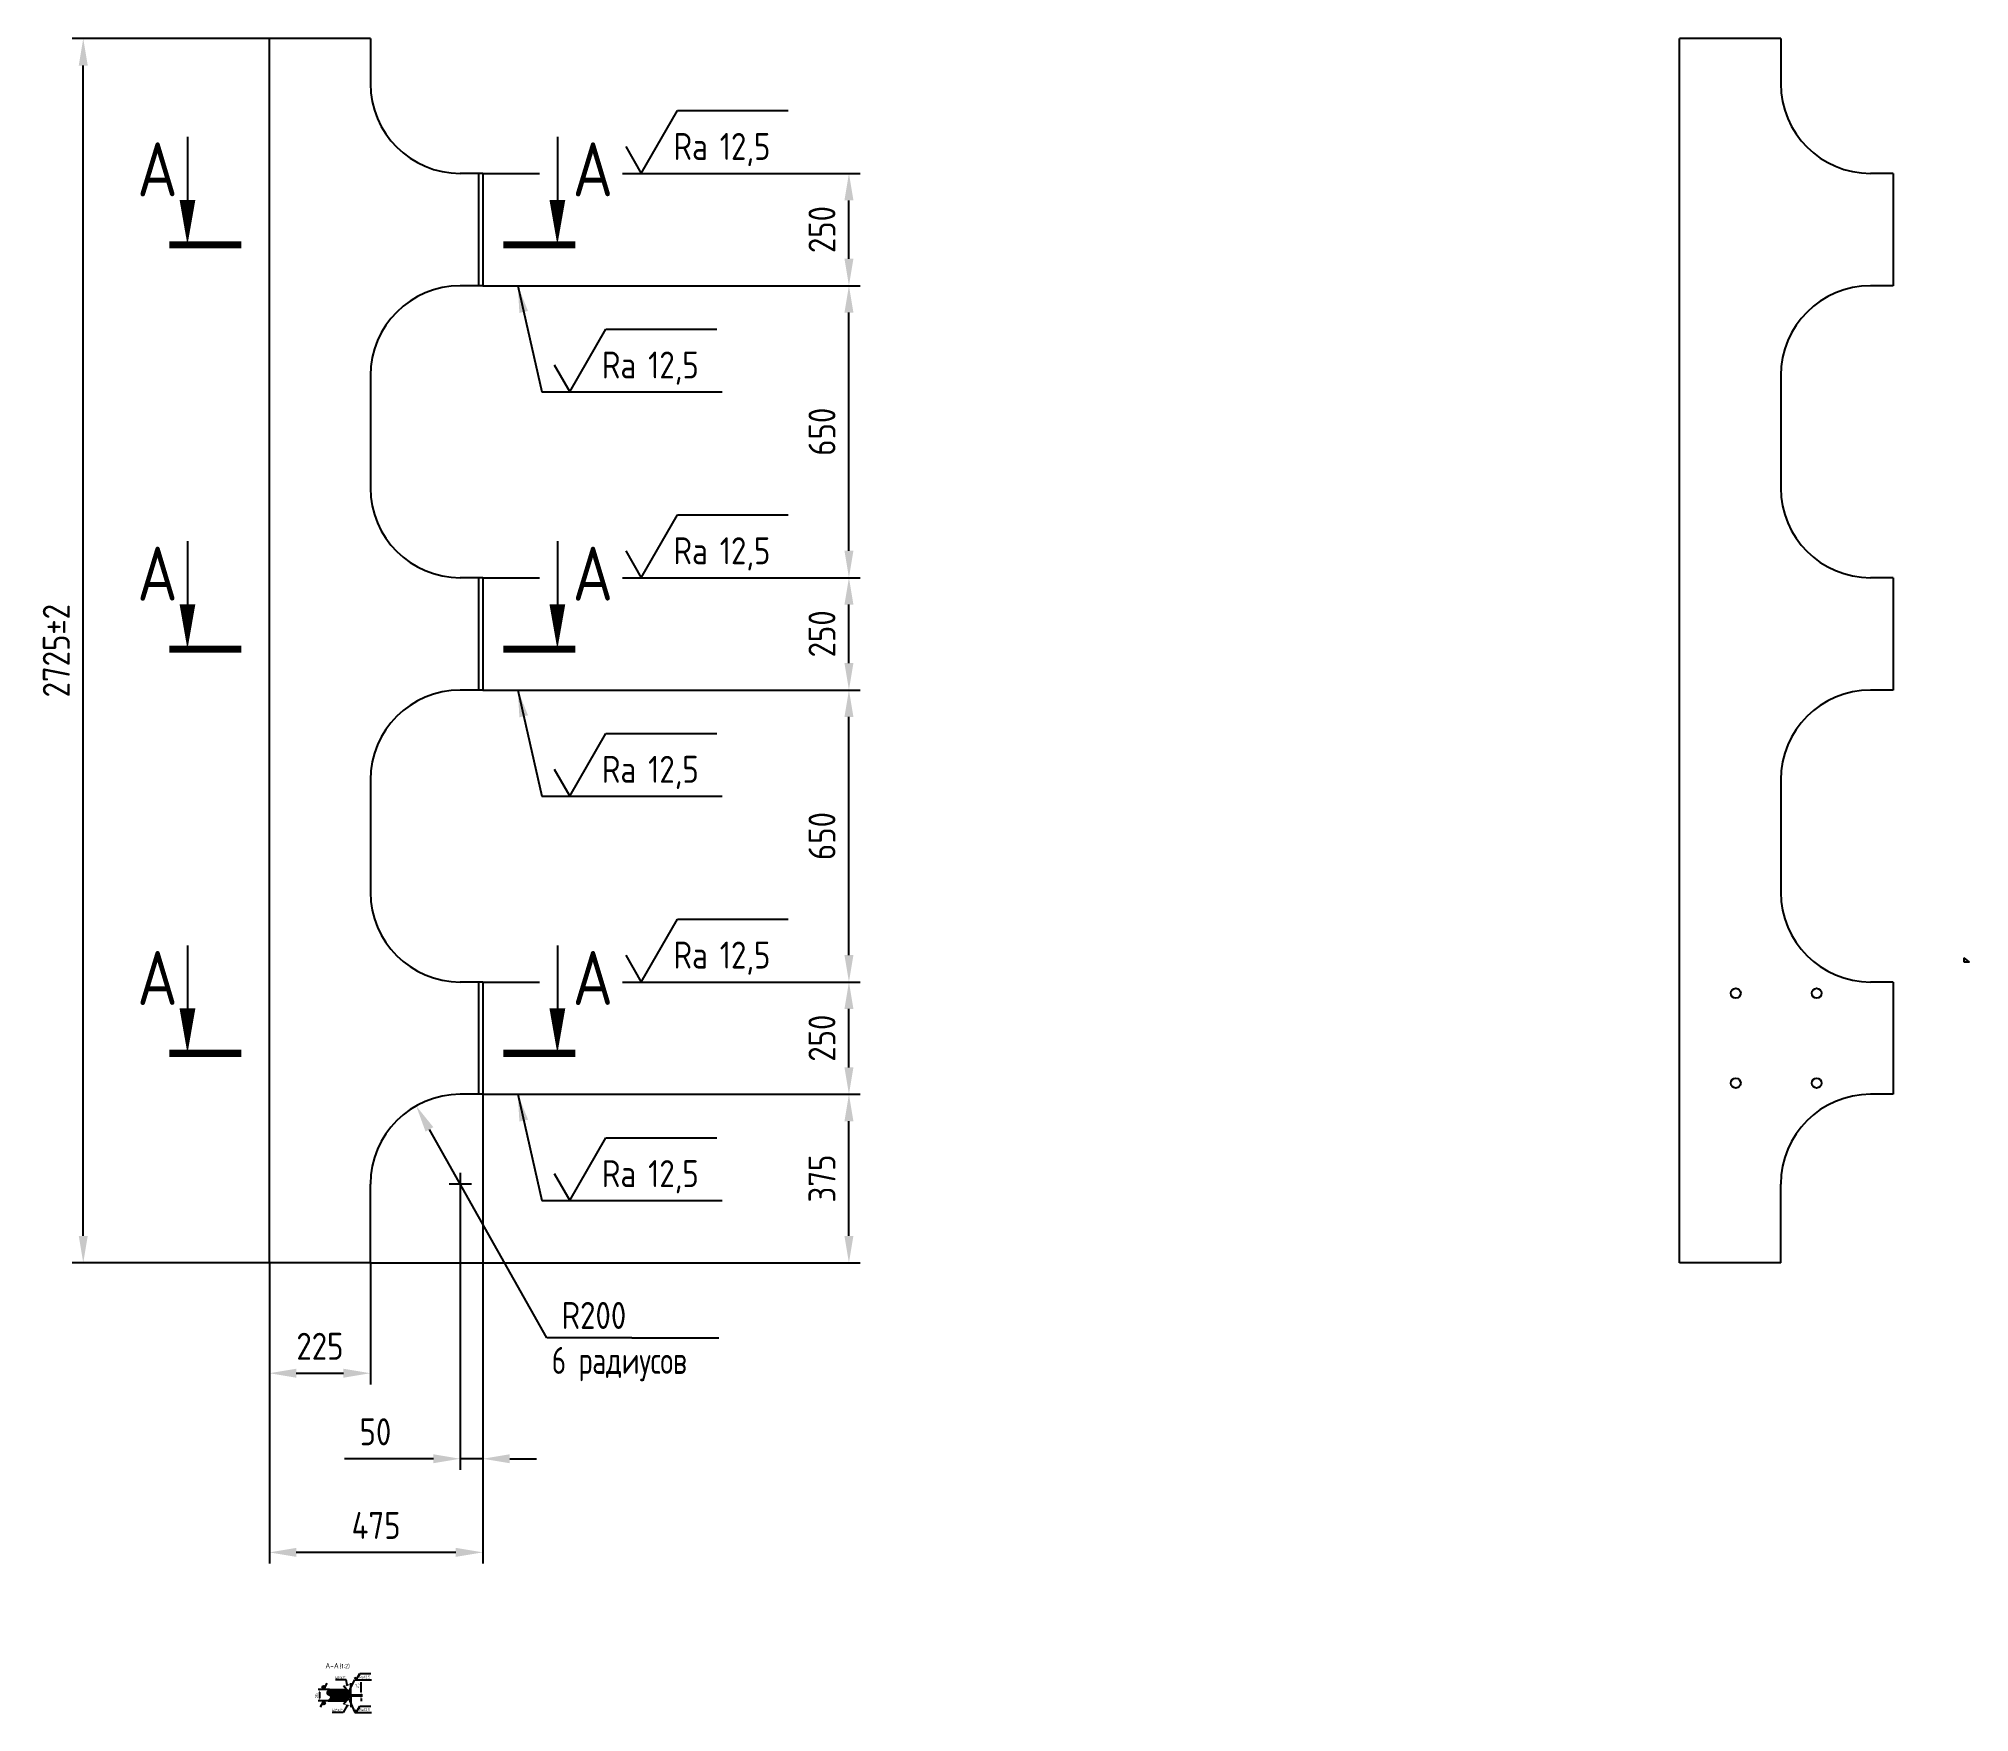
# Model space of a CAD drawing. Header units: millimetres. Extents: x 4905 to 9203, y 688 to 4414.
import ezdxf
from ezdxf.enums import TextEntityAlignment as Align

# ---------------------------------------------------------------- set-up
doc = ezdxf.new("R2010")
doc.units = ezdxf.units.MM
doc.header["$LTSCALE"] = 0.2
for name, color, linetype in [('Bord', 1, 'Continuous'), ('Cont', 6, 'Continuous'), ('Dim', 7, 'Continuous'), ('Hatch', 2, 'Continuous'), ('Text', 3, 'Continuous'), ('Textb', 6, 'Continuous')]:
    doc.layers.add(name, color=color, linetype=linetype)
doc.styles.add('Style1', font='romans.shx', dxfattribs={"width": 0.8})
doc.dimstyles.new('Anqular-2', dxfattribs={"dimscale": 2, "dimtxt": 3, "dimasz": 3, "dimexe": 1.25, "dimexo": 0, "dimgap": 1, "dimtad": 2, "dimtoh": 1, "dimdec": 3, "dimtxsty": 'Style1', "dimcen": 2.5, "dimclrt": 3, "dimadec": 0, "dimazin": 0, "dimtfac": 1, "dimtdec": 3, "dimtmove": 1, "dimatfit": 3, "dimfxl": 1, "dimarcsym": 0})
doc.dimstyles.new('Lin20', dxfattribs={"dimscale": 20, "dimtxt": 3, "dimasz": 3, "dimexe": 1.25, "dimexo": 0, "dimgap": 1.5, "dimtad": 1, "dimtxsty": 'Style1', "dimcen": 2.5, "dimclrt": 3, "dimadec": 0, "dimazin": 0, "dimtfac": 1, "dimtmove": 0, "dimatfit": 3, "dimldrblk": 'DOT', "dimfxl": 1, "dimarcsym": 0})
doc.dimstyles.new('LIN_2', dxfattribs={"dimscale": 2, "dimtxt": 3, "dimasz": 3, "dimexe": 1.5, "dimexo": 0, "dimgap": 1.48, "dimtad": 1, "dimdec": 4, "dimrnd": 1, "dimdsep": 46, "dimtxsty": 'Style1', "dimcen": 0, "dimdle": 2, "dimclrd": 256, "dimclrt": 3, "dimadec": 0, "dimazin": 0, "dimtfac": 0.666667, "dimtdec": 4, "dimtmove": 0, "dimatfit": 3, "dimfxl": 1, "dimtvp": 0.833333, "dimtolj": 1, "dimtzin": 0, "dimarcsym": 0})
doc.dimstyles.new('Rad-20', dxfattribs={"dimscale": 20, "dimtxt": 3, "dimasz": 3, "dimexe": 1.25, "dimexo": 0, "dimgap": 1, "dimtad": 1, "dimtoh": 1, "dimdec": 3, "dimtxsty": 'Style1', "dimcen": 2.5, "dimclrt": 3, "dimadec": 0, "dimazin": 0, "dimtfac": 1, "dimtdec": 3, "dimtmove": 1, "dimatfit": 1, "dimfxl": 1, "dimarcsym": 0})

# ---------------------------------------------------------------- blocks, each defined once
blk = doc.blocks.new('ZNAK02')
at = {"layer": 'Textb', "style": 'Style1', "width": 0.8}
blk.add_attdef('А-А', text='', height=6, dxfattribs=at).set_placement((13.9, -0.1), align=Align.RIGHT)
blk.add_attdef('SC(1)', (14.9, -0.1), '', height=5, dxfattribs=at)
blk = doc.blocks.new('*D14')
at = {"layer": 'Defpoints', "color": 0, "transparency": 16777216}
for p in [(5004.4, 4413.7), (5418.7, 4413.7), (5418.7, 1688.7)]:
    blk.add_point(p, dxfattribs=at)
at = {"layer": 'Dim', "color": 0, "lineweight": -2, "transparency": 16777216}
for p, q in [((5418.7, 4413.7), (4979.4, 4413.7)), ((5004.4, 1748.7), (5004.4, 4353.7)), ((5418.7, 1688.7), (4979.4, 1688.7))]:
    blk.add_line(p, q, dxfattribs=at)
at = {"layer": 'Dim', "color": 0, "transparency": 16777216}
for points in [[(4994.4, 4353.7), (5014.4, 4353.7), (5004.4, 4413.7)], [(4994.4, 1748.7), (5014.4, 1748.7), (5004.4, 1688.7)]]:
    blk.add_solid(points, dxfattribs=at)
at = {"layer": 'Dim', "color": 3, "transparency": 16777216, "insert": (4944.4, 3051.2), "char_height": 60, "attachment_point": 5, "rotation": 90, "style": 'Style1'}
blk.add_mtext('2725%%p2', dxfattribs=at)
blk = doc.blocks.new('_Dot')
at = {"color": 0, "linetype": 'ByBlock', "lineweight": -2}
blk.add_line((-0.5, 0), (-1, 0), dxfattribs=at)
at = {"color": 0, "linetype": 'ByBlock', "const_width": 0.5}
blk.add_lwpolyline([(-0.25, 0, 1), (0.25, 0, 1)], format="xyb", close=True, dxfattribs=at)
blk = doc.blocks.new('razrez07')
at = {"layer": 'Text'}
blk.add_lwpolyline([(0, 12), (0, 5)], dxfattribs=at)
blk.add_lwpolyline([(0, 0, 0, 1.76, 0), (0, 5, 1.76, 1.76, 0)], format="xyseb", dxfattribs=at)
at = {"layer": 'Text', "const_width": 0.8}
blk.add_lwpolyline([(-2, 0), (6, 0)], dxfattribs=at)
at = {"layer": 'Textb', "style": 'Style1', "width": 0.8}
blk.add_attdef('А', (-5.59, 5.4), '', height=6, dxfattribs=at)
blk = doc.blocks.new('razrez08')
at = {"layer": 'Text'}
blk.add_lwpolyline([(0, 12), (0, 5)], dxfattribs=at)
blk.add_lwpolyline([(0, 0, 0, 1.76, 0), (0, 5, 1.76, 1.76, 0)], format="xyseb", dxfattribs=at)
at = {"layer": 'Text', "const_width": 0.8}
blk.add_lwpolyline([(2, 0), (-6, 0)], dxfattribs=at)
at = {"layer": 'Textb', "style": 'Style1', "width": 0.8}
blk.add_attdef('А', (1.7, 5.4), '', height=6, dxfattribs=at)
blk = doc.blocks.new('*D15')
at = {"layer": 'Defpoints', "color": 0, "transparency": 16777216}
for p in [(5893.7, 2063.7), (6708.8, 2063.7), (5643.7, 1688.7)]:
    blk.add_point(p, dxfattribs=at)
at = {"layer": 'Dim', "color": 0, "lineweight": -2, "transparency": 16777216}
for p, q in [((5893.7, 2063.7), (6733.8, 2063.7)), ((6708.8, 1748.7), (6708.8, 2003.7)), ((5643.7, 1688.7), (6733.8, 1688.7))]:
    blk.add_line(p, q, dxfattribs=at)
at = {"layer": 'Dim', "color": 0, "transparency": 16777216}
for points in [[(6698.8, 2003.7), (6718.8, 2003.7), (6708.8, 2063.7)], [(6698.8, 1748.7), (6718.8, 1748.7), (6708.8, 1688.7)]]:
    blk.add_solid(points, dxfattribs=at)
at = {"layer": 'Dim', "color": 3, "transparency": 16777216, "insert": (6648.8, 1876.2), "char_height": 60, "attachment_point": 5, "rotation": 90, "style": 'Style1'}
blk.add_mtext('375', dxfattribs=at)
blk = doc.blocks.new('*D16')
at = {"layer": 'Defpoints', "color": 0, "transparency": 16777216}
for p in [(6204.7, 2313.7), (6708.8, 2313.7), (5893.7, 2063.7)]:
    blk.add_point(p, dxfattribs=at)
at = {"layer": 'Dim', "color": 0, "lineweight": -2, "transparency": 16777216}
for p, q in [((6204.7, 2313.7), (6733.8, 2313.7)), ((6708.8, 2123.7), (6708.8, 2253.7)), ((5893.7, 2063.7), (6733.8, 2063.7))]:
    blk.add_line(p, q, dxfattribs=at)
at = {"layer": 'Dim', "color": 0, "transparency": 16777216}
for points in [[(6698.8, 2253.7), (6718.8, 2253.7), (6708.8, 2313.7)], [(6698.8, 2123.7), (6718.8, 2123.7), (6708.8, 2063.7)]]:
    blk.add_solid(points, dxfattribs=at)
at = {"layer": 'Dim', "color": 3, "transparency": 16777216, "insert": (6648.8, 2188.7), "char_height": 60, "attachment_point": 5, "rotation": 90, "style": 'Style1'}
blk.add_mtext('250', dxfattribs=at)
blk = doc.blocks.new('*D17')
at = {"layer": 'Defpoints', "color": 0, "transparency": 16777216}
for p in [(5893.7, 2963.7), (6708.8, 2963.7), (6204.7, 2313.7)]:
    blk.add_point(p, dxfattribs=at)
at = {"layer": 'Dim', "color": 0, "lineweight": -2, "transparency": 16777216}
for p, q in [((5893.7, 2963.7), (6733.8, 2963.7)), ((6708.8, 2373.7), (6708.8, 2903.7)), ((6204.7, 2313.7), (6733.8, 2313.7))]:
    blk.add_line(p, q, dxfattribs=at)
at = {"layer": 'Dim', "color": 0, "transparency": 16777216}
for points in [[(6698.8, 2903.7), (6718.8, 2903.7), (6708.8, 2963.7)], [(6698.8, 2373.7), (6718.8, 2373.7), (6708.8, 2313.7)]]:
    blk.add_solid(points, dxfattribs=at)
at = {"layer": 'Dim', "color": 3, "transparency": 16777216, "insert": (6648.8, 2638.7), "char_height": 60, "attachment_point": 5, "rotation": 90, "style": 'Style1'}
blk.add_mtext('650', dxfattribs=at)
blk = doc.blocks.new('*D18')
at = {"layer": 'Defpoints', "color": 0, "transparency": 16777216}
for p in [(6204.7, 3213.7), (6708.8, 3213.7), (5893.7, 2963.7)]:
    blk.add_point(p, dxfattribs=at)
at = {"layer": 'Dim', "color": 0, "lineweight": -2, "transparency": 16777216}
for p, q in [((6204.7, 3213.7), (6733.8, 3213.7)), ((6708.8, 3023.7), (6708.8, 3153.7)), ((5893.7, 2963.7), (6733.8, 2963.7))]:
    blk.add_line(p, q, dxfattribs=at)
at = {"layer": 'Dim', "color": 0, "transparency": 16777216}
for points in [[(6698.8, 3153.7), (6718.8, 3153.7), (6708.8, 3213.7)], [(6698.8, 3023.7), (6718.8, 3023.7), (6708.8, 2963.7)]]:
    blk.add_solid(points, dxfattribs=at)
at = {"layer": 'Dim', "color": 3, "transparency": 16777216, "insert": (6648.8, 3088.7), "char_height": 60, "attachment_point": 5, "rotation": 90, "style": 'Style1'}
blk.add_mtext('250', dxfattribs=at)
blk = doc.blocks.new('*D19')
at = {"layer": 'Defpoints', "color": 0, "transparency": 16777216}
for p in [(5893.7, 3863.7), (6708.8, 3863.7), (6204.7, 3213.7)]:
    blk.add_point(p, dxfattribs=at)
at = {"layer": 'Dim', "color": 0, "lineweight": -2, "transparency": 16777216}
for p, q in [((5893.7, 3863.7), (6733.8, 3863.7)), ((6708.8, 3273.7), (6708.8, 3803.7)), ((6204.7, 3213.7), (6733.8, 3213.7))]:
    blk.add_line(p, q, dxfattribs=at)
at = {"layer": 'Dim', "color": 0, "transparency": 16777216}
for points in [[(6698.8, 3803.7), (6718.8, 3803.7), (6708.8, 3863.7)], [(6698.8, 3273.7), (6718.8, 3273.7), (6708.8, 3213.7)]]:
    blk.add_solid(points, dxfattribs=at)
at = {"layer": 'Dim', "color": 3, "transparency": 16777216, "insert": (6648.8, 3538.7), "char_height": 60, "attachment_point": 5, "rotation": 90, "style": 'Style1'}
blk.add_mtext('650', dxfattribs=at)
blk = doc.blocks.new('*D20')
at = {"layer": 'Defpoints', "color": 0, "transparency": 16777216}
for p in [(6204.7, 4113.7), (6708.8, 4113.7), (5893.7, 3863.7)]:
    blk.add_point(p, dxfattribs=at)
at = {"layer": 'Dim', "color": 0, "lineweight": -2, "transparency": 16777216}
for p, q in [((6204.7, 4113.7), (6733.8, 4113.7)), ((6708.8, 3923.7), (6708.8, 4053.7)), ((5893.7, 3863.7), (6733.8, 3863.7))]:
    blk.add_line(p, q, dxfattribs=at)
at = {"layer": 'Dim', "color": 0, "transparency": 16777216}
for points in [[(6698.8, 4053.7), (6718.8, 4053.7), (6708.8, 4113.7)], [(6698.8, 3923.7), (6718.8, 3923.7), (6708.8, 3863.7)]]:
    blk.add_solid(points, dxfattribs=at)
at = {"layer": 'Dim', "color": 3, "transparency": 16777216, "insert": (6648.8, 3988.7), "char_height": 60, "attachment_point": 5, "rotation": 90, "style": 'Style1'}
blk.add_mtext('250', dxfattribs=at)
blk = doc.blocks.new('*D21')
at = {"layer": 'Defpoints', "color": 0, "transparency": 16777216}
for p in [(5418.7, 1688.7), (5643.7, 1688.7), (5643.7, 1442.9)]:
    blk.add_point(p, dxfattribs=at)
at = {"layer": 'Dim', "color": 0, "lineweight": -2, "transparency": 16777216}
for p, q in [((5418.7, 1688.7), (5418.7, 1417.9)), ((5643.7, 1688.7), (5643.7, 1417.9)), ((5478.7, 1442.9), (5583.7, 1442.9))]:
    blk.add_line(p, q, dxfattribs=at)
at = {"layer": 'Dim', "color": 0, "transparency": 16777216}
for points in [[(5478.7, 1452.9), (5478.7, 1432.9), (5418.7, 1442.9)], [(5583.7, 1452.9), (5583.7, 1432.9), (5643.7, 1442.9)]]:
    blk.add_solid(points, dxfattribs=at)
at = {"layer": 'Dim', "color": 3, "transparency": 16777216, "insert": (5531.2, 1502.9), "char_height": 60, "attachment_point": 5, "style": 'Style1'}
blk.add_mtext('225', dxfattribs=at)
blk = doc.blocks.new('*D22')
at = {"layer": 'Defpoints', "color": 0, "transparency": 16777216}
for p in [(5893.7, 2063.7), (5843.7, 1888.7), (5843.7, 1252.5)]:
    blk.add_point(p, dxfattribs=at)
at = {"layer": 'Dim', "color": 0, "lineweight": -2, "transparency": 16777216}
for p, q in [((5893.7, 2063.7), (5893.7, 1227.5)), ((5843.7, 1888.7), (5843.7, 1227.5)), ((5783.7, 1252.5), (5586, 1252.5)), ((5893.7, 1252.5), (5843.7, 1252.5)), ((5953.7, 1252.5), (6013.7, 1252.5))]:
    blk.add_line(p, q, dxfattribs=at)
at = {"layer": 'Dim', "color": 0, "transparency": 16777216}
for points in [[(5783.7, 1262.5), (5783.7, 1242.5), (5843.7, 1252.5)], [(5953.7, 1262.5), (5953.7, 1242.5), (5893.7, 1252.5)]]:
    blk.add_solid(points, dxfattribs=at)
at = {"layer": 'Dim', "color": 3, "transparency": 16777216, "insert": (5654.8, 1312.5), "char_height": 60, "attachment_point": 5, "style": 'Style1'}
blk.add_mtext('50', dxfattribs=at)
blk = doc.blocks.new('*D23')
at = {"layer": 'Defpoints', "color": 0, "transparency": 16777216}
for p in [(5893.7, 2063.7), (5418.7, 1688.7), (5418.7, 1044.1)]:
    blk.add_point(p, dxfattribs=at)
at = {"layer": 'Dim', "color": 0, "lineweight": -2, "transparency": 16777216}
for p, q in [((5893.7, 2063.7), (5893.7, 1019.1)), ((5418.7, 1688.7), (5418.7, 1019.1)), ((5833.7, 1044.1), (5478.7, 1044.1))]:
    blk.add_line(p, q, dxfattribs=at)
at = {"layer": 'Dim', "color": 0, "transparency": 16777216}
for points in [[(5478.7, 1054.1), (5478.7, 1034.1), (5418.7, 1044.1)], [(5833.7, 1054.1), (5833.7, 1034.1), (5893.7, 1044.1)]]:
    blk.add_solid(points, dxfattribs=at)
at = {"layer": 'Dim', "color": 3, "transparency": 16777216, "insert": (5656.2, 1104.1), "char_height": 60, "attachment_point": 5, "style": 'Style1'}
blk.add_mtext('475', dxfattribs=at)
blk = doc.blocks.new('*D24')
at = {"layer": 'Defpoints', "color": 0, "transparency": 16777216}
for p in [(5745.5, 2038), (5843.7, 1863.7)]:
    blk.add_point(p, dxfattribs=at)
at = {"layer": 'Dim', "color": 0, "lineweight": -2, "transparency": 16777216}
for p, q in [((6036.6, 1521.5), (5775, 1985.7)), ((6225.7, 1521.5), (6036.6, 1521.5))]:
    blk.add_line(p, q, dxfattribs=at)
at = {"layer": 'Dim', "color": 0, "transparency": 16777216}
blk.add_solid([(5783.7, 1990.6), (5766.3, 1980.8), (5745.5, 2038)], dxfattribs=at)
at = {"layer": 'Dim', "color": 3, "transparency": 16777216, "insert": (6141.1, 1571.5), "char_height": 60, "attachment_point": 5, "style": 'Style1'}
blk.add_mtext('R200', dxfattribs=at)
blk = doc.blocks.new('*D25')
at = {"layer": 'Defpoints', "color": 0, "transparency": 16777216}
for p in [(5552.3, 738.6), (5530.1, 713.6), (5549.3, 713.6)]:
    blk.add_point(p, dxfattribs=at)
at = {"layer": 'Dim', "color": 0, "lineweight": -2, "transparency": 16777216}
for p, q in [((5552.3, 738.6), (5527.1, 738.6)), ((5549.3, 713.6), (5527.1, 713.6))]:
    blk.add_line(p, q, dxfattribs=at)
at = {"layer": 'Dim', "lineweight": -2, "transparency": 16777216}
blk.add_line((5530.1, 732.6), (5530.1, 719.6), dxfattribs=at)
at = {"layer": 'Dim', "transparency": 16777216}
for points in [[(5529.1, 732.6), (5531.1, 732.6), (5530.1, 738.6)], [(5529.1, 719.6), (5531.1, 719.6), (5530.1, 713.6)]]:
    blk.add_solid(points, dxfattribs=at)
at = {"layer": 'Dim', "color": 3, "transparency": 16777216, "insert": (5524.1, 726.1), "char_height": 6, "attachment_point": 5, "rotation": 90, "style": 'Style1'}
blk.add_mtext('\\A1;25*', dxfattribs=at)
blk = doc.blocks.new('sherISO_09')
at = {"layer": 'Text'}
for q in [(-1.7, 3), (4, 7)]:
    blk.add_line((0, 0), q, dxfattribs=at)
blk.add_circle((0, 2.7), 1.35, dxfattribs=at)
blk = doc.blocks.new('*D27')
at = {"layer": 'Defpoints', "color": 0, "transparency": 16777216}
for p in [(5599.8, 727.1), (5599.8, 725.1), (5622.8, 727.1)]:
    blk.add_point(p, dxfattribs=at)
at = {"layer": 'Dim', "lineweight": -2, "transparency": 16777216}
for p, q in [((5622.8, 733.1), (5622.8, 755.2)), ((5622.8, 725.1), (5622.8, 727.1)), ((5622.8, 719.1), (5622.8, 713.1))]:
    blk.add_line(p, q, dxfattribs=at)
at = {"layer": 'Dim', "color": 0, "lineweight": -2, "transparency": 16777216}
for p, q in [((5599.8, 727.1), (5625.8, 727.1)), ((5599.8, 725.1), (5625.8, 725.1))]:
    blk.add_line(p, q, dxfattribs=at)
at = {"layer": 'Dim', "transparency": 16777216}
for points in [[(5621.8, 733.1), (5623.8, 733.1), (5622.8, 727.1)], [(5621.8, 719.1), (5623.8, 719.1), (5622.8, 725.1)]]:
    blk.add_solid(points, dxfattribs=at)
at = {"layer": 'Dim', "color": 3, "transparency": 16777216, "insert": (5614.9, 747.2), "char_height": 6, "attachment_point": 5, "rotation": 90, "style": 'Style1'}
blk.add_mtext('\\A1;\\A1;2{\\H0.7x;\\S+1^-2;}', dxfattribs=at)
blk = doc.blocks.new('*D28')
at = {"layer": 'Defpoints', "color": 0, "transparency": 16777216}
for p in [(5590.2, 738.6), (5594.5, 749.5), (5599.8, 727.1), (5599.8, 727.1), (5599.8, 725.1)]:
    blk.add_point(p, dxfattribs=at)
at = {"layer": 'Dim', "color": 0, "lineweight": -2, "transparency": 16777216}
for p, q in [((5589.8, 760.6), (5565.7, 760.6)), ((5590.2, 738.6), (5583.4, 746.7)), ((5591.9, 748.8), (5589.8, 760.6)), ((5599.8, 727.1), (5599.8, 752.7))]:
    blk.add_line(p, q, dxfattribs=at)
blk.add_arc((5599.8, 727.1), 23, 104.9721, 115.0279, dxfattribs=at)
at = {"layer": 'Dim', "color": 0, "transparency": 16777216}
for points in [[(5590.6, 747.2), (5589.5, 748.8), (5585, 744.8)], [(5593.7, 750.4), (5594, 748.4), (5599.8, 750.2)]]:
    blk.add_solid(points, dxfattribs=at)
at = {"layer": 'Dim', "color": 3, "transparency": 16777216, "insert": (5576.8, 765.6), "char_height": 6, "attachment_point": 5, "style": 'Style1'}
blk.add_mtext('40°%%p2%%d', dxfattribs=at)
blk = doc.blocks.new('*D29')
at = {"layer": 'Defpoints', "color": 0, "transparency": 16777216}
for p in [(5590.2, 713.6), (5594.5, 702.7), (5599.8, 727.1), (5599.8, 725.1), (5599.8, 725.1)]:
    blk.add_point(p, dxfattribs=at)
at = {"layer": 'Dim', "color": 0, "lineweight": -2, "transparency": 16777216}
for p, q in [((5582.9, 687.9), (5558.8, 687.9)), ((5591.9, 703.5), (5582.9, 687.9)), ((5590.2, 713.6), (5583.4, 705.6)), ((5599.8, 725.1), (5599.8, 699.6))]:
    blk.add_line(p, q, dxfattribs=at)
blk.add_arc((5599.8, 725.1), 23, 244.9721, 255.0279, dxfattribs=at)
at = {"layer": 'Dim', "color": 0, "transparency": 16777216}
for points in [[(5589.5, 703.4), (5590.6, 705.1), (5585, 707.5)], [(5594, 703.9), (5593.7, 701.9), (5599.8, 702.1)]]:
    blk.add_solid(points, dxfattribs=at)
at = {"layer": 'Dim', "color": 3, "transparency": 16777216, "insert": (5569.8, 692.9), "char_height": 6, "attachment_point": 5, "style": 'Style1'}
blk.add_mtext('40°%%p2%%d', dxfattribs=at)
blk = doc.blocks.new('sherISO_01')
at = {"layer": 'Text'}
blk.add_line((4.04, 7), (16.36, 7), dxfattribs=at)
blk.add_lwpolyline([(-1.73, 3), (0, 0), (4.04, 7)], dxfattribs=at)
at = {"layer": 'Text', "style": 'Style1', "width": 0.8}
blk.add_text('Ra', height=3, dxfattribs=at).set_placement((3.58, 1.5))
blk.add_attdef('12,5', (8.73, 1.5), '', height=3, dxfattribs=at)

msp = doc.modelspace()

# ---------------------------------------------------------------- hatches: boundary and pattern name
at = {"layer": 'Hatch'}
h = msp.add_hatch(dxfattribs=at)
h.set_pattern_fill('ANSI31', color=256)
h.set_pattern_definition([(45, (-2.7713, 4.4707), (-2.245064, 2.245064), [])])
edge = h.paths.add_edge_path()
edge.add_line((5590.1595, 713.63988), (5599.80915, 725.13988))
edge.add_line((5599.80915, 725.13988), (5599.80915, 727.13988))
edge.add_line((5599.80915, 727.13988), (5590.1595, 738.63988))
edge.add_line((5590.1595, 738.63988), (5552.33906, 738.63988))
edge.add_spline(control_points=[(5552.33906, 738.63988), (5549.45782, 735.83093), (5543.01282, 729.54764), (5561.13576, 723.53832), (5553.20752, 716.92006), (5549.27808, 713.63988)], knot_values=[0, 0, 0, 0, 9.3957207407, 21.0171545676, 32.4369720899, 32.4369720899, 32.4369720899, 32.4369720899], degree=3, periodic=0)
edge.add_line((5549.27808, 713.63988), (5590.1595, 713.63988))

# ---------------------------------------------------------------- linework, layer by layer
at = {"layer": 'Bord'}
msp.add_open_spline([(5552.33906, 738.63988), (5549.45782, 735.83093), (5543.01282, 729.54764), (5561.13576, 723.53832), (5553.20752, 716.92006), (5549.27808, 713.63988)], degree=3, knots=[0, 0, 0, 0, 9.3957207407, 21.0171545676, 32.4369720899, 32.4369720899, 32.4369720899, 32.4369720899], dxfattribs=at)
at = {"layer": 'Cont'}
for p, q in [((5418.69848, 1688.73281), (5418.69848, 4413.73281)), ((5643.69848, 4413.73281), (5418.69848, 4413.73281)), ((5643.69848, 4413.73281), (5643.69848, 4313.73281)), ((8557.85547, 1688.73281), (8557.85547, 4413.73281)), ((8782.85547, 4413.73281), (8557.85547, 4413.73281)), ((8782.85547, 4413.73281), (8782.85547, 4313.73281)), ((5893.69848, 4113.73281), (5843.69848, 4113.73281)), ((5884.04888, 4113.73281), (5884.04888, 3863.73281)), ((5893.69848, 4113.73281), (5893.69848, 3863.73281)), ((9032.85547, 4113.73281), (8982.85547, 4113.73281)), ((9032.85547, 4113.73281), (9032.85547, 3863.73281)), ((5893.69848, 3863.73281), (5843.69848, 3863.73281)), ((9032.85547, 3863.73281), (8982.85547, 3863.73281)), ((5643.69848, 3663.73281), (5643.69848, 3413.73281)), ((8782.85547, 3663.73281), (8782.85547, 3413.73281)), ((5893.69848, 3213.73281), (5843.69848, 3213.73281)), ((5884.04888, 3213.73281), (5884.04888, 2963.73281)), ((5893.69848, 3213.73281), (5893.69848, 2963.73281)), ((9032.85547, 3213.73281), (8982.85547, 3213.73281)), ((9032.85547, 3213.73281), (9032.85547, 2963.73281)), ((5893.69848, 2963.73281), (5843.69848, 2963.73281)), ((9032.85547, 2963.73281), (8982.85547, 2963.73281)), ((5643.69848, 2763.73281), (5643.69848, 2513.73281)), ((8782.85547, 2763.73281), (8782.85547, 2513.73281)), ((9202.87088, 2357.82302), (9191.37088, 2367.47266)), ((9191.37088, 2357.82302), (9191.37088, 2367.47266)), ((9202.87088, 2357.82302), (9191.37088, 2357.82302)), ((5893.69848, 2313.73281), (5843.69848, 2313.73281)), ((5884.04888, 2313.73281), (5884.04888, 2063.73281)), ((5893.69848, 2313.73281), (5893.69848, 2063.73281)), ((9032.85547, 2313.73281), (8982.85547, 2313.73281)), ((9032.85547, 2313.73281), (9032.85547, 2063.73281)), ((5893.69848, 2063.73281), (5843.69848, 2063.73281)), ((9032.85547, 2063.73281), (8982.85547, 2063.73281)), ((5643.69848, 1688.73281), (5643.69848, 1863.73281)), ((8782.85547, 1688.73281), (8782.85547, 1863.73281)), ((5643.69848, 1688.73281), (5418.69848, 1688.73281)), ((8782.85547, 1688.73281), (8557.85547, 1688.73281)), ((5552.33906, 738.63988), (5590.1595, 738.63988)), ((5599.80915, 727.13988), (5590.1595, 738.63988)), ((5549.27808, 713.63988), (5590.1595, 713.63988)), ((5599.80915, 725.13988), (5590.1595, 713.63988)), ((5599.80915, 725.13988), (5599.80915, 727.13988))]:
    msp.add_line(p, q, dxfattribs=at)
for centre in [(8682.85547, 2288.73281), (8862.85547, 2288.73281), (8682.85547, 2088.73281), (8862.85547, 2088.73281)]:
    msp.add_circle(centre, 11, dxfattribs=at)
for centre, start, end in [((5843.69848, 4313.73281), 180, 270), ((8982.85547, 4313.73281), 180, 270), ((5843.69848, 3663.73281), 90, 180), ((8982.85547, 3663.73281), 90, 180), ((5843.69848, 3413.73281), 180, 270), ((8982.85547, 3413.73281), 180, 270), ((5843.69848, 2763.73281), 90, 180), ((8982.85547, 2763.73281), 90, 180), ((5843.69848, 2513.73281), 180, 270), ((8982.85547, 2513.73281), 180, 270), ((5843.69848, 1863.73281), 90, 180), ((8982.85547, 1863.73281), 90, 180)]:
    msp.add_arc(centre, 200, start, end, dxfattribs=at)
at = {"layer": 'Dim'}
for p, q in [((5893.69848, 4113.73281), (6019.85641, 4113.73281)), ((6024.85786, 3627.22091), (6426.53229, 3627.22091)), ((5893.69848, 3213.73281), (6019.85641, 3213.73281)), ((6024.85786, 2727.22091), (6426.53229, 2727.22091)), ((5893.69848, 2313.73281), (6019.85641, 2313.73281)), ((5868.69848, 1863.73281), (5818.69848, 1863.73281)), ((6024.85786, 1827.22091), (6426.53229, 1827.22091)), ((6225.69959, 1521.47578), (6419.12221, 1521.47578)), ((5609.2652, 760.59538), (5645.67647, 760.59538)), ((5609.2652, 687.91362), (5645.67647, 687.91362))]:
    msp.add_line(p, q, dxfattribs=at)

# ---------------------------------------------------------------- block references
for name, p, xscale, yscale, zscale, values in [('sherISO_01', (6246.61855, 4113.73281), 20, 20, 20, {'12,5': '12,5'}), ('razrez07', (5236.38841, 3954.76707), 20, 20, 20, {'А': 'А'}), ('razrez08', (6059.78858, 3954.76707), 20, 20, 20, {'А': 'А'}), ('sherISO_01', (6087.2006, 3627.22091), 20, 20, 20, {'12,5': '12,5'}), ('sherISO_01', (6246.61855, 3213.73281), 20, 20, 20, {'12,5': '12,5'}), ('razrez07', (5236.38841, 3054.76707), 20, 20, 20, {'А': 'А'}), ('razrez08', (6059.78858, 3054.76707), 20, 20, 20, {'А': 'А'}), ('sherISO_01', (6087.2006, 2727.22091), 20, 20, 20, {'12,5': '12,5'}), ('sherISO_01', (6246.61855, 2313.73281), 20, 20, 20, {'12,5': '12,5'}), ('razrez07', (5236.38841, 2154.76707), 20, 20, 20, {'А': 'А'}), ('razrez08', (6059.78858, 2154.76707), 20, 20, 20, {'А': 'А'}), ('sherISO_01', (6087.2006, 1827.22091), 20, 20, 20, {'12,5': '12,5'}), ('ZNAK02', (5545.38606, 786.00241), 2, 2, 2, {'А-А': 'А-А', 'SC(1)': '(1:2)'}), ('sherISO_01', (5611.87049, 760.59538), 2, 2, 2, {'12,5': '12,5'}), ('sherISO_01', (5611.87049, 687.91362), 2, 2, 2, {'12,5': '12,5'})]:
    msp.add_blockref(name, p, dxfattribs=dict(at, xscale=xscale, yscale=yscale, zscale=zscale)).add_auto_attribs(values)
at = {"layer": 'Dim', "xscale": 2, "yscale": 2, "zscale": 2}
msp.add_blockref('sherISO_09', (5539.71973, 738.63988), dxfattribs=at)
at = {"layer": 'Dim', "xscale": 2, "yscale": 2, "zscale": 2, "rotation": 180}
msp.add_blockref('sherISO_09', (5539.71973, 713.63988), dxfattribs=at)

# ---------------------------------------------------------------- texts
at = {"layer": 'Dim', "color": 3, "style": 'Style1', "width": 0.7}
msp.add_text('6 радиусов', height=60, dxfattribs=at).set_placement((6047.41387, 1441.47578))

# ---------------------------------------------------------------- dimensions: what is measured, and where the dimension line sits
at = {"layer": 'Dim'}
for base, p1, p2, text, dimstyle, picture, middle in [((5004.43103, 4413.73281), (5418.69848, 1688.73281), (5418.69848, 4413.73281), '<>%%p2', 'Lin20', '*D14', (4944.43103, 3051.23281)), ((5530.1004, 713.63988), (5552.33906, 738.63988), (5549.27808, 713.63988), '<>*', 'LIN_2', '*D25', (5524.1404, 726.13988)), ((5622.79418, 727.13988), (5599.80915, 725.13988), (5599.80915, 727.13988), '\\A1;<>{\\H0.7x;\\S+1^-2;}', 'LIN_2', '*D27', (5614.93418, 747.16273))]:
    dim = msp.add_linear_dim(base=base, p1=p1, p2=p2, angle=90, text=text, dimstyle=dimstyle, dxfattribs=at)
    dim.commit()
    dim.dimension.update_dxf_attribs({"geometry": picture, "text_midpoint": middle})
for base, p1, p2, picture, middle in [((6708.84297, 4113.73281), (5893.69848, 3863.73281), (6204.65186, 4113.73281), '*D20', (6648.84297, 3988.73281)), ((6708.84297, 3863.73281), (6204.65186, 3213.73281), (5893.69848, 3863.73281), '*D19', (6648.84297, 3538.73281)), ((6708.84297, 3213.73281), (5893.69848, 2963.73281), (6204.65186, 3213.73281), '*D18', (6648.84297, 3088.73281)), ((6708.84297, 2963.73281), (6204.65186, 2313.73281), (5893.69848, 2963.73281), '*D17', (6648.84297, 2638.73281)), ((6708.84297, 2313.73281), (5893.69848, 2063.73281), (6204.65186, 2313.73281), '*D16', (6648.84297, 2188.73281)), ((6708.84297, 2063.73281), (5643.69848, 1688.73281), (5893.69848, 2063.73281), '*D15', (6648.84297, 1876.23281))]:
    dim = msp.add_linear_dim(base=base, p1=p1, p2=p2, angle=90, dimstyle='Lin20', dxfattribs=at)
    dim.commit()
    dim.dimension.update_dxf_attribs({"geometry": picture, "text_midpoint": middle})
for base, p1, p2, picture, middle in [((5418.69848, 1044.08996), (5893.69848, 2063.73281), (5418.69848, 1688.73281), '*D23', (5656.19848, 1104.08996)), ((5843.69848, 1252.48132), (5893.69848, 2063.73281), (5843.69848, 1888.73281), '*D22', (5654.84134, 1312.48132)), ((5643.69848, 1442.93068), (5418.69848, 1688.73281), (5643.69848, 1688.73281), '*D21', (5531.19848, 1502.93068))]:
    dim = msp.add_linear_dim(base=base, p1=p1, p2=p2, dimstyle='Lin20', dxfattribs=at)
    dim.commit()
    dim.dimension.update_dxf_attribs({"geometry": picture, "text_midpoint": middle})
dim = msp.add_radius_dim(center=(5843.69848, 1863.73281), mpoint=(5745.51529, 2037.97419), dimstyle='Rad-20', dxfattribs=at)
dim.commit()
dim.dimension.update_dxf_attribs({"geometry": '*D24', "text_midpoint": (6036.55673, 1521.47578), "dimtype": 164})
for base, line1, line2, picture, middle in [((5594.49888, 749.54567), ((5599.80915, 725.13988), (5599.80915, 727.13988)), ((5599.80915, 727.13988), (5590.1595, 738.63988)), '*D28', (5576.76414, 765.59538)), ((5594.49888, 702.73409), ((5599.80915, 727.13988), (5599.80915, 725.13988)), ((5599.80915, 725.13988), (5590.1595, 713.63988)), '*D29', (5569.84792, 692.91362))]:
    dim = msp.add_angular_dim_2l(base=base, line1=line1, line2=line2, text='<>%%p2%%d', dimstyle='Anqular-2', dxfattribs=at)
    dim.commit()
    dim.dimension.update_dxf_attribs({"geometry": picture, "text_midpoint": middle})

# ---------------------------------------------------------------- leaders
for points in [[(5971.72633, 3863.73281), (6024.85786, 3627.22091)], [(5971.72633, 2963.73281), (6024.85786, 2727.22091)], [(5971.72633, 2063.73281), (6024.85786, 1827.22091)]]:
    msp.add_leader(points, dimstyle='Rad-20', dxfattribs=at)
for points in [[(5594.98432, 732.88988), (5609.2652, 760.59538)], [(5594.98432, 719.38988), (5609.2652, 687.91362)]]:
    msp.add_leader(points, dimstyle='Anqular-2', override={"dimarcsym": 1}, dxfattribs=at)

doc.saveas('drawing.dxf')
